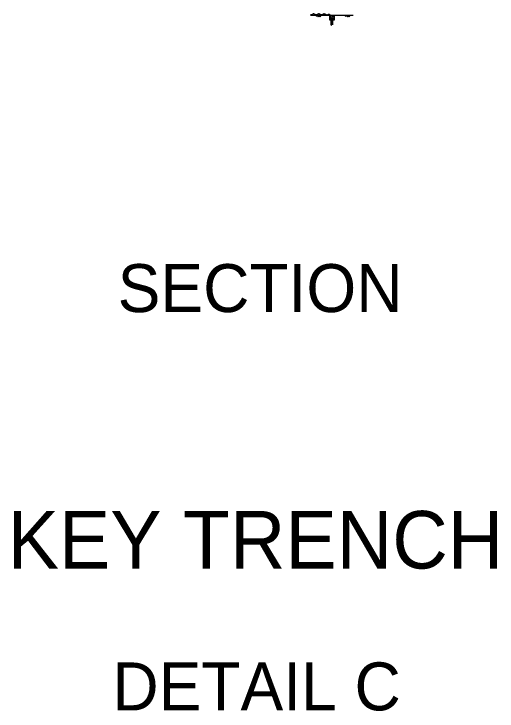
# Model space of a CAD drawing. Extents: x -3138 to -2009, y 501 to 874.
# Drawn here: x -2473.8 to -2423.4, y 801.7 to 874.4 of the extents above; entities that cross this region are included whole.
import ezdxf

# ---------------------------------------------------------------- set-up
doc = ezdxf.new("R2010")
doc.units = 0
for name, color, linetype in [('ls_AREA-EC', 7, 'Continuous'), ('mc_SLOPE-PROTECTION', 7, 'Continuous'), ('str_Misc-Steel-A', 7, 'Continuous'), ('wpc_NO-PLOT', 7, 'Continuous')]:
    doc.layers.add(name, color=color, linetype=linetype)

msp = doc.modelspace()

# ---------------------------------------------------------------- linework, layer by layer
at = {"layer": 'ls_AREA-EC'}
msp.add_spline([(-2441.171, 874.325), (-2441.212, 874.342), (-2441.252, 874.361), (-2441.292, 874.382), (-2441.313, 874.393), (-2441.333, 874.403), (-2441.374, 874.417), (-2441.414, 874.421), (-2441.43, 874.419), (-2441.446, 874.416), (-2441.477, 874.404), (-2441.539, 874.37), (-2441.602, 874.337), (-2441.633, 874.325), (-2441.649, 874.322), (-2441.665, 874.321), (-2441.684, 874.321), (-2441.704, 874.324), (-2441.743, 874.336), (-2441.82, 874.373), (-2441.898, 874.41), (-2441.927, 874.419), (-2441.942, 874.422), (-2441.956, 874.425), (-2441.976, 874.426), (-2441.993, 874.424), (-2442.009, 874.421), (-2442.041, 874.41), (-2442.106, 874.378), (-2442.171, 874.346), (-2442.203, 874.335), (-2442.22, 874.332), (-2442.236, 874.33), (-2442.255, 874.33), (-2442.274, 874.333), (-2442.312, 874.344), (-2442.389, 874.38), (-2442.466, 874.414), (-2442.485, 874.42), (-2442.504, 874.423), (-2442.524, 874.423), (-2442.543, 874.421), (-2442.583, 874.405), (-2442.622, 874.38), (-2442.659, 874.353), (-2442.679, 874.342), (-2442.688, 874.338), (-2442.698, 874.334), (-2442.768, 874.325), (-2442.805, 874.326), (-2442.844, 874.329)], degree=3, dxfattribs=at)
msp.add_open_spline([(-2441.171, 874.325), (-2441.099, 874.324), (-2441.013, 874.377), (-2440.95, 874.391), (-2440.907, 874.399), (-2440.812, 874.37), (-2440.787, 874.286), (-2440.791, 874.151), (-2440.747, 874.071), (-2440.81, 873.944), (-2440.809, 873.871), (-2440.72, 873.841), (-2440.576, 873.841), (-2440.416, 873.836), (-2440.373, 873.882), (-2440.357, 873.942), (-2440.366, 874.009), (-2440.351, 874.091), (-2440.37, 874.17), (-2440.427, 874.204), (-2440.382, 874.228)], degree=2, dxfattribs=at)
at = {"layer": 'mc_SLOPE-PROTECTION'}
for p, q in [((-2442.835, 874.294), (-2440.835, 874.294)), ((-2442.12, 874.285), (-2442.254, 874.163)), ((-2441.992, 874.285), (-2442.102, 874.142)), ((-2442.067, 874.183), (-2442.018, 874.124)), ((-2442.031, 874.224), (-2441.926, 874.13)), ((-2442.003, 874.263), (-2441.85, 874.139)), ((-2441.94, 874.285), (-2441.769, 874.145)), ((-2440.835, 874.294), (-2440.835, 873.796)), ((-2440.835, 873.796), (-2440.335, 873.796)), ((-2440.807, 873.836), (-2440.817, 873.831)), ((-2440.816, 873.833), (-2440.808, 873.822)), ((-2440.808, 873.822), (-2440.806, 873.837)), ((-2440.806, 873.837), (-2440.808, 873.835)), ((-2440.802, 873.864), (-2440.787, 873.888)), ((-2440.763, 873.877), (-2440.802, 873.864)), ((-2440.78, 874.202), (-2440.799, 874.197)), ((-2440.797, 874.056), (-2440.795, 874.071)), ((-2440.795, 874.2), (-2440.795, 874.182)), ((-2440.795, 874.182), (-2440.765, 874.185)), ((-2440.791, 873.892), (-2440.763, 873.877)), ((-2440.765, 874.185), (-2440.78, 874.202)), ((-2440.723, 874.102), (-2440.74, 874.102)), ((-2440.738, 874.104), (-2440.733, 874.087)), ((-2440.725, 873.821), (-2440.735, 873.816)), ((-2440.733, 874.087), (-2440.723, 874.102)), ((-2440.733, 873.818), (-2440.726, 873.807)), ((-2440.726, 873.807), (-2440.724, 873.822)), ((-2440.724, 873.822), (-2440.726, 873.82)), ((-2440.7, 874.208), (-2440.719, 874.202)), ((-2440.716, 874.206), (-2440.716, 874.187)), ((-2440.716, 874.187), (-2440.685, 874.191)), ((-2440.691, 873.968), (-2440.714, 873.947)), ((-2440.714, 873.947), (-2440.693, 873.934)), ((-2440.685, 874.191), (-2440.7, 874.208)), ((-2440.684, 873.952), (-2440.693, 873.962)), ((-2440.693, 873.934), (-2440.684, 873.952)), ((-2440.663, 874.229), (-2440.648, 874.253)), ((-2440.623, 874.242), (-2440.663, 874.229)), ((-2440.651, 874.257), (-2440.623, 874.242)), ((-2440.621, 873.933), (-2440.64, 873.927)), ((-2440.636, 873.931), (-2440.636, 873.912)), ((-2440.636, 873.912), (-2440.606, 873.916)), ((-2440.606, 873.916), (-2440.621, 873.933)), ((-2440.614, 874.165), (-2440.604, 874.151)), ((-2440.614, 874.165), (-2440.593, 874.159)), ((-2440.596, 873.995), (-2440.606, 873.99)), ((-2440.604, 874.151), (-2440.591, 874.153)), ((-2440.604, 873.992), (-2440.597, 873.981)), ((-2440.597, 873.981), (-2440.595, 873.996)), ((-2440.595, 873.996), (-2440.597, 873.994)), ((-2440.591, 874.153), (-2440.593, 874.159)), ((-2440.569, 874.073), (-2440.588, 874.068)), ((-2440.584, 874.071), (-2440.584, 874.052)), ((-2440.584, 874.052), (-2440.554, 874.056)), ((-2440.554, 874.056), (-2440.569, 874.073)), ((-2440.548, 874.077), (-2440.558, 874.072)), ((-2440.556, 874.074), (-2440.549, 874.063)), ((-2440.554, 874.042), (-2440.556, 874.04)), ((-2440.55, 874.17), (-2440.534, 874.195)), ((-2440.51, 874.183), (-2440.55, 874.17)), ((-2440.549, 874.063), (-2440.547, 874.078)), ((-2440.547, 874.078), (-2440.549, 874.076)), ((-2440.526, 873.913), (-2440.545, 873.907)), ((-2440.542, 873.911), (-2440.542, 873.892)), ((-2440.542, 873.892), (-2440.511, 873.896)), ((-2440.538, 874.199), (-2440.51, 874.183)), ((-2440.511, 873.896), (-2440.526, 873.913)), ((-2440.494, 873.978), (-2440.504, 873.973)), ((-2440.502, 873.975), (-2440.495, 873.964)), ((-2440.495, 873.964), (-2440.493, 873.979)), ((-2440.481, 873.914), (-2440.491, 873.909)), ((-2440.49, 873.911), (-2440.482, 873.899)), ((-2440.482, 873.899), (-2440.48, 873.914)), ((-2440.48, 873.914), (-2440.482, 873.913)), ((-2440.464, 874.213), (-2440.474, 874.208)), ((-2440.473, 874.21), (-2440.465, 874.199)), ((-2440.468, 873.866), (-2440.453, 873.89)), ((-2440.428, 873.879), (-2440.468, 873.866)), ((-2440.465, 874.199), (-2440.463, 874.214)), ((-2440.463, 874.214), (-2440.465, 874.212)), ((-2440.447, 874.135), (-2440.457, 874.131)), ((-2440.457, 873.894), (-2440.428, 873.879)), ((-2440.455, 874.133), (-2440.448, 874.121)), ((-2440.434, 873.852), (-2440.453, 873.846)), ((-2440.449, 873.85), (-2440.449, 873.831)), ((-2440.449, 873.831), (-2440.419, 873.835)), ((-2440.448, 874.121), (-2440.446, 874.136)), ((-2440.446, 874.136), (-2440.448, 874.135)), ((-2440.419, 873.835), (-2440.434, 873.852)), ((-2440.421, 874.213), (-2440.431, 874.208)), ((-2440.429, 874.21), (-2440.422, 874.199)), ((-2440.41, 874.058), (-2440.429, 874.053)), ((-2440.425, 874.056), (-2440.425, 874.038)), ((-2440.425, 874.038), (-2440.395, 874.041)), ((-2440.422, 874.199), (-2440.42, 874.214)), ((-2440.42, 874.214), (-2440.422, 874.212)), ((-2440.395, 874.041), (-2440.41, 874.058)), ((-2440.396, 874.108), (-2440.406, 874.104)), ((-2440.404, 874.106), (-2440.397, 874.094)), ((-2440.397, 874.094), (-2440.395, 874.109)), ((-2440.395, 874.109), (-2440.397, 874.107)), ((-2440.396, 874.198), (-2440.381, 874.222)), ((-2440.356, 874.211), (-2440.396, 874.198)), ((-2440.396, 873.876), (-2440.38, 873.901)), ((-2440.357, 873.889), (-2440.396, 873.876)), ((-2440.376, 873.965), (-2440.395, 873.96)), ((-2440.391, 873.963), (-2440.391, 873.945)), ((-2440.391, 873.945), (-2440.361, 873.948)), ((-2440.385, 874.226), (-2440.356, 874.211)), ((-2440.383, 873.902), (-2440.354, 873.887)), ((-2440.361, 873.948), (-2440.376, 873.965)), ((-2440.335, 873.796), (-2440.335, 874.296)), ((-2440.335, 874.296), (-2438.383, 874.296)), ((-2439.083, 874.292), (-2439.218, 874.171)), ((-2438.955, 874.292), (-2439.066, 874.15)), ((-2439.03, 874.191), (-2438.981, 874.131)), ((-2438.994, 874.232), (-2438.889, 874.138)), ((-2438.966, 874.271), (-2438.813, 874.147)), ((-2438.903, 874.292), (-2438.732, 874.153))]:
    msp.add_line(p, q, dxfattribs=at)
msp.add_open_spline([(-2440.835, 874.294), (-2440.702, 874.323), (-2440.612, 874.281), (-2440.522, 874.291), (-2440.445, 874.293), (-2440.392, 874.306), (-2440.335, 874.296)], degree=2, dxfattribs=at)
at = {"layer": 'str_Misc-Steel-A'}
for p, q in [((-2440.66, 873.272), (-2440.66, 873.874)), ((-2440.642, 873.272), (-2440.642, 873.872)), ((-2440.512, 873.281), (-2440.512, 873.873)), ((-2440.494, 873.281), (-2440.494, 873.874)), ((-2440.66, 873.272), (-2440.642, 873.272)), ((-2440.512, 873.281), (-2440.494, 873.281))]:
    msp.add_line(p, q, dxfattribs=at)
for radius in [0.0833, 0.065]:
    msp.add_arc((-2440.577, 873.874), radius, 359.99941, 180, dxfattribs=at)

# ---------------------------------------------------------------- texts
at = {"layer": 'wpc_NO-PLOT'}
for s, height, p in [('SECTION', 5, (-2462.948, 843.337)), ('KEY TRENCH ', 5.99999, (-2474.426, 816.596)), ('DETAIL C', 5, (-2463.504, 801.803))]:
    msp.add_text(s, height=height, dxfattribs=at).set_placement(p)

doc.saveas('drawing.dxf')
